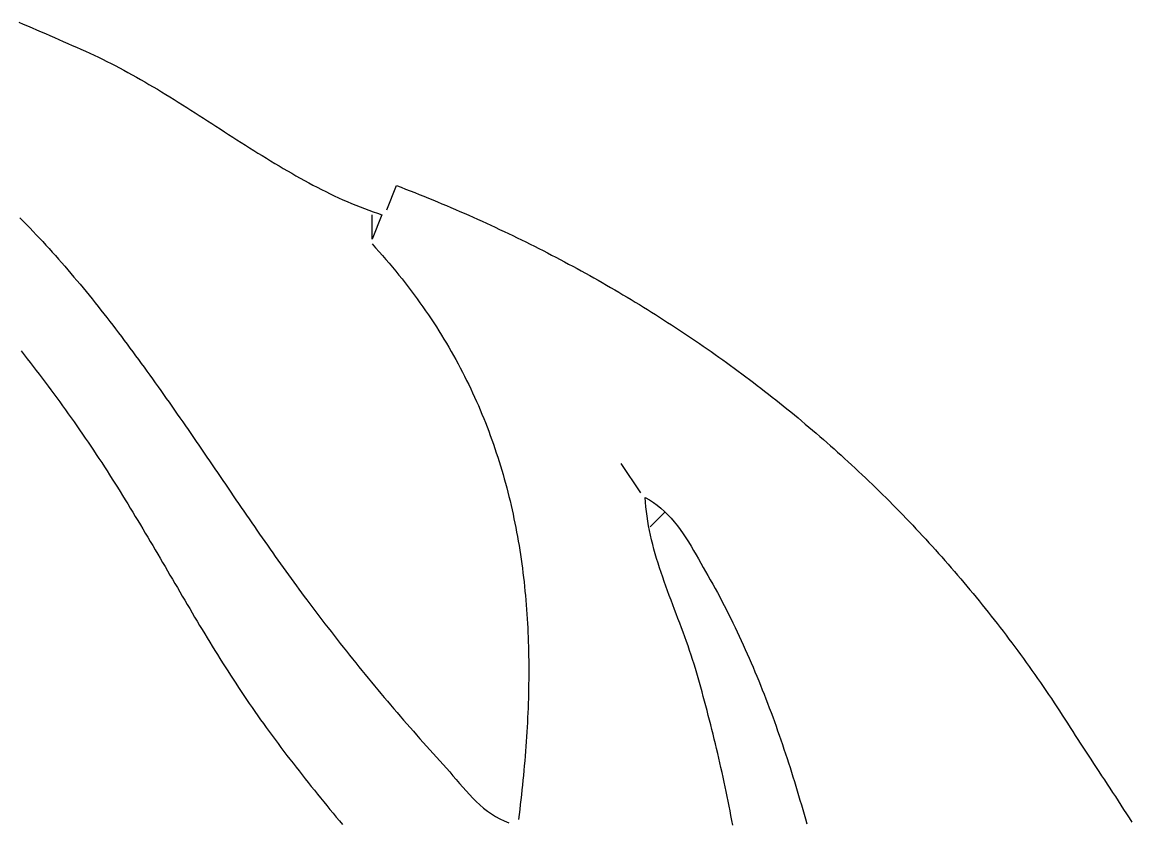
# Model space of a CAD drawing. Header units: millimetres. Extents: x 60 to 2307, y 40 to 1509.
# Drawn here: x 1951.2 to 2178.8, y 867.5 to 1031.5 of the extents above; entities that cross this region are included whole.
import ezdxf

# ---------------------------------------------------------------- set-up
doc = ezdxf.new("R2010")
doc.units = ezdxf.units.MM
doc.layers.add('0_0_0', color=3, linetype='Continuous')

msp = doc.modelspace()

# ---------------------------------------------------------------- linework, layer by layer
at = {"layer": '0_0_0'}
for points in [[(1950.5251, 1031.4877), (1951.4448, 1031.1019), (1952.3634, 1030.7141), (1953.2809, 1030.3245), (1954.1972, 1029.933), (1955.1123, 1029.5397), (1956.0262, 1029.1447), (1956.939, 1028.7479), (1957.8506, 1028.3494), (1958.7609, 1027.9492), (1959.6701, 1027.5474), (1960.5781, 1027.144), (1961.4848, 1026.739), (1962.3903, 1026.3324), (1963.2946, 1025.9243), (1964.1976, 1025.5147), (1965.0994, 1025.1036), (1966, 1024.6912), (1966.8687, 1024.2868), (1967.7367, 1023.8723), (1968.6038, 1023.4479), (1969.4701, 1023.0141), (1970.3357, 1022.5712), (1971.2006, 1022.1194), (1972.0648, 1021.6593), (1972.9284, 1021.1912), (1973.7913, 1020.7154), (1974.6538, 1020.2323), (1975.5157, 1019.7422), (1976.3771, 1019.2455), (1977.2381, 1018.7425), (1978.0986, 1018.2337), (1978.9588, 1017.7194), (1979.8187, 1017.1999), (1980.6783, 1016.6756), (1981.5376, 1016.1469), (1982.3967, 1015.6141), (1983.2556, 1015.0776), (1984.1143, 1014.5377), (1984.973, 1013.9948), (1985.8315, 1013.4493), (1986.6901, 1012.9015), (1987.5486, 1012.3517), (1988.4072, 1011.8004), (1989.2659, 1011.2479), (1990.1247, 1010.6946), (1990.9836, 1010.1408), (1991.8427, 1009.5868), (1992.7021, 1009.0331), (1993.5617, 1008.48), (1994.4216, 1007.9279), (1995.2819, 1007.377), (1996.1425, 1006.8279), (1997.0036, 1006.2807), (1997.8651, 1005.736), (1998.7271, 1005.194), (1999.5896, 1004.6552), (2000.4527, 1004.1198), (2001.3164, 1003.5882), (2002.1807, 1003.0609), (2003.0457, 1002.5381), (2003.9114, 1002.0202), (2004.7779, 1001.5076), (2005.6451, 1001.0006), (2006.5132, 1000.4996), (2007.3822, 1000.0049), (2008.252, 999.517), (2009.1228, 999.0361), (2009.9946, 998.5627), (2010.8673, 998.0971), (2011.7411, 997.6396), (2012.6161, 997.1906), (2013.4921, 996.7505), (2014.3693, 996.3196), (2015.2477, 995.8983), (2016.1273, 995.487), (2017.0082, 995.086), (2017.8905, 994.6956), (2018.774, 994.3163), (2019.659, 993.9483), (2020.5454, 993.5921), (2021.4332, 993.248), (2022.3226, 992.9164), (2023.2134, 992.5976), (2024.1059, 992.292), (2025, 992), (2023, 987), (2023, 992)], [(2026, 993), (2028, 998), (2028.9389, 997.6382), (2029.8762, 997.2738), (2030.8117, 996.9066), (2031.7455, 996.5368), (2032.6776, 996.1642), (2033.6079, 995.789), (2034.5364, 995.411), (2035.4632, 995.0303), (2036.3883, 994.6469), (2037.3116, 994.2608), (2038.2331, 993.872), (2039.1528, 993.4805), (2040.0708, 993.0863), (2040.987, 992.6893), (2041.9014, 992.2897), (2042.814, 991.8874), (2043.7248, 991.4823), (2044.6338, 991.0746), (2045.541, 990.6641), (2046.4464, 990.2509), (2047.35, 989.8351), (2048.2517, 989.4165), (2049.1516, 988.9952), (2050.0497, 988.5712), (2050.946, 988.1445), (2051.8404, 987.7151), (2052.7329, 987.283), (2053.6236, 986.8482), (2054.5125, 986.4107), (2055.3995, 985.9705), (2056.2846, 985.5276), (2057.1678, 985.082), (2058.0492, 984.6337), (2058.9287, 984.1826), (2059.8063, 983.7289), (2060.682, 983.2725), (2061.5558, 982.8133), (2062.4277, 982.3515), (2063.2977, 981.887), (2064.1658, 981.4197), (2065.0319, 980.9498), (2065.8962, 980.4771), (2066.7585, 980.0018), (2067.6189, 979.5237), (2068.4773, 979.043), (2069.3338, 978.5595), (2070.1884, 978.0733), (2071.041, 977.5845), (2071.8917, 977.0929), (2072.7404, 976.5987), (2073.5871, 976.1017), (2074.4318, 975.602), (2075.2746, 975.0997), (2076.1154, 974.5946), (2076.9542, 974.0869), (2077.791, 973.5764), (2078.6259, 973.0632), (2079.4587, 972.5474), (2080.2895, 972.0288), (2081.1183, 971.5075), (2081.9451, 970.9836), (2082.7698, 970.4569), (2083.5926, 969.9275), (2084.4133, 969.3955), (2085.2319, 968.8607), (2086.0486, 968.3233), (2086.8631, 967.7831), (2087.6757, 967.2403), (2088.4861, 966.6947), (2089.2945, 966.1465), (2090.1009, 965.5955), (2090.9052, 965.0419), (2091.7073, 964.4855), (2092.5075, 963.9265), (2093.3055, 963.3647), (2094.1014, 962.8003), (2094.8953, 962.2332), (2095.687, 961.6633), (2096.4766, 961.0908), (2097.2642, 960.5156), (2098.0496, 959.9377), (2098.8329, 959.3571), (2099.614, 958.7738), (2100.3931, 958.1878), (2101.1699, 957.5991), (2101.9447, 957.0077), (2102.7173, 956.4136), (2103.4878, 955.8168), (2104.2561, 955.2173), (2105.0222, 954.6151), (2105.7862, 954.0103), (2106.548, 953.4027), (2107.3076, 952.7924), (2108.065, 952.1795), (2108.8203, 951.5638), (2109.5734, 950.9455), (2110.3243, 950.3244), (2111.0729, 949.7007), (2111.8194, 949.0743), (2112.5637, 948.4452), (2113.3057, 947.8134), (2114.0455, 947.1789), (2114.7831, 946.5417), (2115.5185, 945.9018), (2116.2516, 945.2592), (2116.9825, 944.6139), (2117.7112, 943.966), (2118.4376, 943.3153), (2119.1617, 942.6619), (2119.8836, 942.0059), (2120.6032, 941.3472), (2121.3205, 940.6857), (2122.0356, 940.0216), (2122.7484, 939.3548), (2123.4589, 938.6853), (2124.1671, 938.0131), (2124.873, 937.3383), (2125.5767, 936.6607), (2126.278, 935.9804), (2126.977, 935.2975), (2127.6737, 934.6118), (2128.368, 933.9235), (2129.0601, 933.2325), (2129.7498, 932.5388), (2130.4372, 931.8424), (2131.1222, 931.1433), (2131.8049, 930.4415), (2132.4853, 929.737), (2133.1633, 929.0299), (2133.8389, 928.32), (2134.5122, 927.6075), (2135.1831, 926.8923), (2135.8516, 926.1744), (2136.5177, 925.4538), (2137.1815, 924.7305), (2137.8429, 924.0045), (2138.5018, 923.2758), (2139.1584, 922.5445), (2139.8126, 921.8105), (2140.4644, 921.0737), (2141.1137, 920.3343), (2141.7606, 919.5922), (2142.4051, 918.8474), (2143.0472, 918.1), (2143.6869, 917.3498), (2144.3241, 916.597), (2144.9588, 915.8414), (2145.5911, 915.0832), (2146.221, 914.3223), (2146.8484, 913.5587), (2147.4733, 912.7925), (2148.0958, 912.0235), (2148.7158, 911.2519), (2149.3333, 910.4775), (2149.9483, 909.7005), (2150.5608, 908.9208), (2151.1709, 908.1385), (2151.7784, 907.3534), (2152.3835, 906.5656), (2152.986, 905.7752), (2153.586, 904.9821), (2154.1835, 904.1863), (2154.7785, 903.3878), (2155.371, 902.5866), (2155.9609, 901.7828), (2156.5482, 900.9762), (2157.1331, 900.167), (2157.7154, 899.3551), (2158.2951, 898.5405), (2158.8723, 897.7233), (2159.4469, 896.9033), (2160.0189, 896.0807), (2160.5884, 895.2554), (2161.1553, 894.4274), (2161.7196, 893.5967), (2162.2813, 892.7633), (2162.8404, 891.9273), (2163.3969, 891.0886), (2163.9509, 890.2472), (2164.5022, 889.4031), (2165.0509, 888.5563), (2165.597, 887.7069), (2166.1404, 886.8548), (2166.6813, 886), (2167.1832, 885.2072), (2167.6938, 884.4079), (2168.2123, 883.6025), (2168.7381, 882.791), (2169.2707, 881.9738), (2169.8094, 881.151), (2170.3536, 880.3229), (2170.9028, 879.4896), (2171.4563, 878.6514), (2172.0135, 877.8085), (2172.5738, 876.9612), (2173.1366, 876.1095), (2173.7014, 875.2539), (2174.2674, 874.3944), (2174.8341, 873.5313), (2175.401, 872.6648), (2175.9673, 871.7951), (2176.5325, 870.9225), (2177.096, 870.0471), (2177.6571, 869.1693), (2178.2153, 868.2891), (2178.77, 867.4068)], [(1950.7837, 991.3386), (1951.4594, 990.6574), (1952.1319, 989.9718), (1952.8012, 989.2821), (1953.4673, 988.5882), (1954.1303, 987.8903), (1954.7903, 987.1884), (1955.4472, 986.4826), (1956.1011, 985.7729), (1956.7521, 985.0596), (1957.4001, 984.3425), (1958.0452, 983.6219), (1958.6875, 982.8977), (1959.327, 982.1702), (1959.9637, 981.4392), (1960.5977, 980.705), (1961.229, 979.9675), (1961.8576, 979.227), (1962.4837, 978.4834), (1963.1071, 977.7368), (1963.728, 976.9873), (1964.3464, 976.2349), (1964.9623, 975.4799), (1965.5759, 974.7222), (1966.187, 973.9618), (1966.7957, 973.199), (1967.4022, 972.4337), (1968.0064, 971.6661), (1968.6083, 970.8962), (1969.2081, 970.1241), (1969.8057, 969.3498), (1970.4011, 968.5735), (1970.9945, 967.7952), (1971.5858, 967.015), (1972.1752, 966.2331), (1972.7625, 965.4493), (1973.3479, 964.6639), (1973.9315, 963.8769), (1974.5132, 963.0884), (1975.093, 962.2984), (1975.6711, 961.5071), (1976.2475, 960.7146), (1976.8221, 959.9208), (1977.3951, 959.1258), (1977.9664, 958.3299), (1978.5362, 957.5329), (1979.1044, 956.7351), (1979.6711, 955.9364), (1980.2363, 955.137), (1980.8001, 954.3369), (1981.3625, 953.5363), (1981.9235, 952.7351), (1982.4833, 951.9335), (1983.0417, 951.1315), (1983.5989, 950.3293), (1984.1548, 949.5268), (1984.7097, 948.7243), (1985.2633, 947.9216), (1985.8159, 947.119), (1986.3674, 946.3165), (1986.918, 945.5142), (1987.4675, 944.7122), (1988.0161, 943.9104), (1988.5638, 943.1091), (1989.1106, 942.3083), (1989.6566, 941.508), (1990.2018, 940.7084), (1990.7463, 939.9095), (1991.29, 939.1114), (1991.8331, 938.3142), (1992.3756, 937.5179), (1992.9174, 936.7227), (1993.4587, 935.9285), (1993.9995, 935.1356), (1994.5398, 934.3439), (1995.0796, 933.5535), (1995.619, 932.7646), (1996.1581, 931.9771), (1996.6968, 931.1912), (1997.2353, 930.407), (1997.7735, 929.6244), (1998.3114, 928.8437), (1998.8492, 928.0648), (1999.3869, 927.2879), (1999.9244, 926.5131), (2000.4619, 925.7403), (2000.9994, 924.9697), (2001.5369, 924.2014), (2002.0744, 923.4354), (2002.612, 922.6718), (2003.1498, 921.9107), (2003.6877, 921.1522), (2004.2258, 920.3963), (2004.7641, 919.6432), (2005.3028, 918.8928), (2005.8417, 918.1453), (2006.381, 917.4008), (2006.9207, 916.6593), (2007.4608, 915.9209), (2008.0014, 915.1857), (2008.5426, 914.4538), (2009.0842, 913.7251), (2009.6265, 913), (2010.2403, 912.1831), (2010.8557, 911.3677), (2011.4725, 910.5538), (2012.0909, 909.7413), (2012.7109, 908.9303), (2013.3324, 908.1207), (2013.9555, 907.3126), (2014.5803, 906.506), (2015.2067, 905.7009), (2015.8347, 904.8973), (2016.4644, 904.0952), (2017.0957, 903.2945), (2017.7288, 902.4954), (2018.3636, 901.6978), (2019.0002, 900.9017), (2019.6385, 900.1071), (2020.2786, 899.3141), (2020.9205, 898.5226), (2021.5642, 897.7326), (2022.2097, 896.9442), (2022.8571, 896.1573), (2023.5064, 895.3719), (2024.1575, 894.5882), (2024.8106, 893.806), (2025.4656, 893.0253), (2026.1226, 892.2463), (2026.7815, 891.4688), (2027.4424, 890.6929), (2028.1053, 889.9186), (2028.7703, 889.1459), (2029.4373, 888.3748), (2030.1063, 887.6053), (2030.7774, 886.8374), (2031.4506, 886.0712), (2032.126, 885.3065), (2032.8035, 884.5435), (2033.4831, 883.7821), (2034.1649, 883.0224), (2034.8489, 882.2643), (2035.5351, 881.5079), (2036.2236, 880.7531), (2036.9143, 880), (2037.588, 879.2535), (2038.2547, 878.4919), (2038.9168, 877.7194), (2039.5769, 876.9402), (2040.2378, 876.1586), (2040.9019, 875.3787), (2041.5718, 874.6047), (2042.2503, 873.8409), (2042.9398, 873.0914), (2043.643, 872.3605), (2044.3625, 871.6525), (2045.1009, 870.9714), (2045.8607, 870.3215), (2046.6447, 869.707), (2047.4553, 869.1322), (2048.2952, 868.6012), (2049.1671, 868.1183), (2050.0734, 867.6876), (2051.0168, 867.3135)], [(2023, 986), (2023.72, 985.2113), (2024.4304, 984.4206), (2025.1313, 983.6277), (2025.8227, 982.8327), (2026.5046, 982.0355), (2027.1771, 981.2362), (2027.8402, 980.4348), (2028.4941, 979.6313), (2029.1386, 978.8257), (2029.7739, 978.018), (2030.4001, 977.2082), (2031.0171, 976.3963), (2031.625, 975.5824), (2032.2239, 974.7664), (2032.8138, 973.9483), (2033.3948, 973.1282), (2033.9668, 972.306), (2034.53, 971.4818), (2035.0845, 970.6556), (2035.6301, 969.8273), (2036.1671, 968.9971), (2036.6954, 968.1648), (2037.2151, 967.3305), (2037.7262, 966.4942), (2038.2289, 965.656), (2038.723, 964.8157), (2039.2088, 963.9735), (2039.6861, 963.1293), (2040.1551, 962.2832), (2040.6159, 961.4351), (2041.0684, 960.5851), (2041.5128, 959.7331), (2041.949, 958.8792), (2042.3771, 958.0234), (2042.7971, 957.1657), (2043.2092, 956.306), (2043.6133, 955.4445), (2044.0095, 954.5811), (2044.3979, 953.7157), (2044.7785, 952.8485), (2045.1513, 951.9795), (2045.5164, 951.1085), (2045.8738, 950.2357), (2046.2236, 949.3611), (2046.5658, 948.4846), (2046.9006, 947.6062), (2047.2278, 946.7261), (2047.5476, 945.8441), (2047.86, 944.9603), (2048.1651, 944.0747), (2048.463, 943.1873), (2048.7535, 942.2981), (2049.0369, 941.4071), (2049.3132, 940.5143), (2049.5823, 939.6198), (2049.8444, 938.7235), (2050.0995, 937.8254), (2050.3476, 936.9256), (2050.5888, 936.024), (2050.8232, 935.1207), (2051.0508, 934.2157), (2051.2715, 933.309), (2051.4856, 932.4005), (2051.693, 931.4903), (2051.8938, 930.5785), (2052.088, 929.6649), (2052.2756, 928.7496), (2052.4568, 927.8327), (2052.6316, 926.9141), (2052.7999, 925.9938), (2052.9619, 925.0719), (2053.1177, 924.1483), (2053.2671, 923.2231), (2053.4104, 922.2962), (2053.5476, 921.3677), (2053.6786, 920.4376), (2053.8036, 919.5059), (2053.9225, 918.5726), (2054.0355, 917.6376), (2054.1426, 916.7011), (2054.2438, 915.763), (2054.3392, 914.8233), (2054.4288, 913.882), (2054.5127, 912.9392), (2054.5909, 911.9948), (2054.6635, 911.0488), (2054.7305, 910.1013), (2054.792, 909.1523), (2054.8479, 908.2017), (2054.8985, 907.2497), (2054.9436, 906.2961), (2054.9834, 905.341), (2055.0179, 904.3843), (2055.0471, 903.4263), (2055.0712, 902.4667), (2055.09, 901.5056), (2055.1038, 900.5431), (2055.1125, 899.5791), (2055.1162, 898.6136), (2055.1149, 897.6467), (2055.1087, 896.6783), (2055.0976, 895.7085), (2055.0817, 894.7373), (2055.061, 893.7647), (2055.0355, 892.7906), (2055.0054, 891.8151), (2054.9707, 890.8383), (2054.9313, 889.86), (2054.8875, 888.8803), (2054.8391, 887.8993), (2054.7862, 886.9169), (2054.729, 885.9331), (2054.6674, 884.948), (2054.6015, 883.9615), (2054.5314, 882.9737), (2054.457, 881.9846), (2054.3785, 880.9941), (2054.2958, 880.0023), (2054.2091, 879.0091), (2054.1183, 878.0147), (2054.0236, 877.019), (2053.925, 876.0219), (2053.8224, 875.0236), (2053.716, 874.024), (2053.6059, 873.0231), (2053.492, 872.021), (2053.3744, 871.0176), (2053.2532, 870.013), (2053.1283, 869.0071), (2053, 868)], [(1951.0244, 964.0592), (1951.6471, 963.2676), (1952.2676, 962.4742), (1952.8857, 961.6788), (1953.5014, 960.8815), (1954.1148, 960.0822), (1954.7259, 959.281), (1955.3346, 958.4778), (1955.9409, 957.6727), (1956.5448, 956.8656), (1957.1463, 956.0565), (1957.7454, 955.2455), (1958.3421, 954.4326), (1958.9364, 953.6176), (1959.5282, 952.8007), (1960.1176, 951.9819), (1960.7045, 951.161), (1961.289, 950.3381), (1961.8709, 949.5133), (1962.4505, 948.6865), (1963.0275, 947.8577), (1963.602, 947.0269), (1964.174, 946.1941), (1964.7435, 945.3593), (1965.3104, 944.5225), (1965.8748, 943.6836), (1966.4367, 942.8428), (1966.996, 942), (1967.547, 941.1631), (1968.0946, 940.3244), (1968.6389, 939.484), (1969.18, 938.642), (1969.7181, 937.7983), (1970.2533, 936.9531), (1970.7857, 936.1064), (1971.3155, 935.2583), (1971.8428, 934.4089), (1972.3676, 933.5583), (1972.8902, 932.7064), (1973.4107, 931.8534), (1973.9291, 930.9994), (1974.4456, 930.1443), (1974.9604, 929.2884), (1975.4736, 928.4316), (1975.9853, 927.574), (1976.4956, 926.7156), (1977.0046, 925.8566), (1977.5126, 924.9971), (1978.0195, 924.137), (1978.5256, 923.2765), (1979.031, 922.4156), (1979.5357, 921.5543), (1980.04, 920.6929), (1980.5439, 919.8312), (1981.0476, 918.9695), (1981.5513, 918.1077), (1982.0549, 917.2459), (1982.5587, 916.3843), (1983.0628, 915.5227), (1983.5674, 914.6615), (1984.0724, 913.8005), (1984.5782, 912.9399), (1985.0847, 912.0797), (1985.5922, 911.22), (1986.1008, 910.3609), (1986.6105, 909.5024), (1987.1215, 908.6447), (1987.634, 907.7877), (1988.1481, 906.9315), (1988.6638, 906.0763), (1989.1814, 905.222), (1989.701, 904.3688), (1990.2226, 903.5167), (1990.7464, 902.6658), (1991.2726, 901.8161), (1991.8012, 900.9678), (1992.3324, 900.1208), (1992.8664, 899.2753), (1993.4032, 898.4313), (1993.943, 897.5889), (1994.4858, 896.7481), (1995.032, 895.9091), (1995.5814, 895.0719), (1996.1344, 894.2365), (1996.691, 893.403), (1997.2513, 892.5716), (1997.8155, 891.7422), (1998.3837, 890.9149), (1998.9561, 890.0899), (1999.5327, 889.2671), (2000.1136, 888.4466), (2000.6991, 887.6286), (2001.2892, 886.813), (2001.8842, 886), (2002.4874, 885.183), (2003.0932, 884.3683), (2003.7013, 883.5559), (2004.3117, 882.7457), (2004.9244, 881.9377), (2005.5394, 881.1318), (2006.1566, 880.3279), (2006.7759, 879.526), (2007.3974, 878.7261), (2008.0208, 877.928), (2008.6463, 877.1318), (2009.2737, 876.3374), (2009.9031, 875.5447), (2010.5343, 874.7536), (2011.1673, 873.9642), (2011.802, 873.1764), (2012.4385, 872.39), (2013.0766, 871.6051), (2013.7164, 870.8217), (2014.3577, 870.0395), (2015.0006, 869.2587), (2015.6449, 868.4791), (2016.2906, 867.7007), (2016.9377, 866.9234)], [(2074, 941), (2078, 935)], [(2096.9494, 866.7924), (2096.7648, 867.7806), (2096.5769, 868.7682), (2096.3859, 869.7552), (2096.1916, 870.7416), (2095.9942, 871.7273), (2095.7937, 872.7124), (2095.5901, 873.6967), (2095.3834, 874.6802), (2095.1736, 875.6631), (2094.9608, 876.6451), (2094.7451, 877.6263), (2094.5263, 878.6066), (2094.3047, 879.5862), (2094.0801, 880.5648), (2093.8526, 881.5425), (2093.6223, 882.5192), (2093.3892, 883.4951), (2093.1533, 884.4699), (2092.9146, 885.4437), (2092.6732, 886.4165), (2092.429, 887.3882), (2092.1822, 888.3588), (2091.9327, 889.3283), (2091.6806, 890.2967), (2091.4259, 891.2639), (2091.1686, 892.23), (2090.9088, 893.1948), (2090.6464, 894.1584), (2090.3816, 895.1207), (2090.1143, 896.0818), (2089.8446, 897.0415), (2089.5725, 898), (2089.3026, 898.9228), (2089.0198, 899.8474), (2088.7252, 900.7737), (2088.4198, 901.7017), (2088.1046, 902.6314), (2087.7807, 903.5628), (2087.449, 904.4957), (2087.1108, 905.4302), (2086.7668, 906.3662), (2086.4183, 907.3037), (2086.0663, 908.2426), (2085.7117, 909.1829), (2085.3556, 910.1246), (2084.9991, 911.0676), (2084.6431, 912.0119), (2084.2888, 912.9575), (2083.9371, 913.9042), (2083.5892, 914.8522), (2083.2459, 915.8013), (2082.9084, 916.7515), (2082.5777, 917.7027), (2082.2549, 918.655), (2081.9409, 919.6082), (2081.6368, 920.5625), (2081.3437, 921.5176), (2081.0626, 922.4736), (2080.7944, 923.4304), (2080.5403, 924.388), (2080.3013, 925.3464), (2080.0784, 926.3055), (2079.8727, 927.2653), (2079.6852, 928.2258), (2079.5169, 929.1868), (2079.3688, 930.1485), (2079.2421, 931.1106), (2079.1376, 932.0733), (2079.0566, 933.0364), (2079, 934), (2079.8559, 933.5295), (2080.6768, 933.0081), (2081.4644, 932.4391), (2082.2204, 931.8261), (2082.9464, 931.1724), (2083.644, 930.4816), (2084.3151, 929.757), (2084.9612, 929.0021), (2085.584, 928.2204), (2086.1851, 927.4152), (2086.7663, 926.5902), (2087.3293, 925.7486), (2087.8757, 924.8939), (2088.4071, 924.0297), (2088.9253, 923.1592), (2089.4318, 922.286), (2089.9285, 921.4136), (2090.417, 920.5453), (2090.8988, 919.6847), (2091.3758, 918.8351), (2091.8496, 918), (2092.3441, 917.1286), (2092.833, 916.2547), (2093.3163, 915.3783), (2093.794, 914.4993), (2094.2661, 913.6179), (2094.7328, 912.734), (2095.1941, 911.8477), (2095.6501, 910.959), (2096.1007, 910.0679), (2096.5462, 909.1746), (2096.9864, 908.2789), (2097.4216, 907.381), (2097.8516, 906.4809), (2098.2767, 905.5786), (2098.6968, 904.6742), (2099.1121, 903.7676), (2099.5225, 902.859), (2099.9281, 901.9483), (2100.329, 901.0355), (2100.7253, 900.1208), (2101.117, 899.2042), (2101.5041, 898.2856), (2101.8867, 897.3651), (2102.2649, 896.4428), (2102.6388, 895.5186), (2103.0083, 894.5927), (2103.3736, 893.665), (2103.7346, 892.7356), (2104.0916, 891.8045), (2104.4444, 890.8718), (2104.7933, 889.9374), (2105.1381, 889.0015), (2105.4791, 888.064), (2105.8162, 887.1249), (2106.1495, 886.1844), (2106.479, 885.2424), (2106.8049, 884.299), (2107.1272, 883.3543), (2107.4459, 882.4081), (2107.7611, 881.4606), (2108.0728, 880.5119), (2108.3811, 879.5619), (2108.6862, 878.6106), (2108.9879, 877.6582), (2109.2864, 876.7046), (2109.5818, 875.7499), (2109.874, 874.7941), (2110.1632, 873.8373), (2110.4494, 872.8794), (2110.7327, 871.9205), (2111.0131, 870.9607), (2111.2907, 870), (2111.5647, 869.0402), (2111.8355, 868.0795), (2112.1032, 867.1179)], [(2083, 931), (2080, 928)]]:
    msp.add_lwpolyline(points, dxfattribs=at)

doc.saveas('drawing.dxf')
